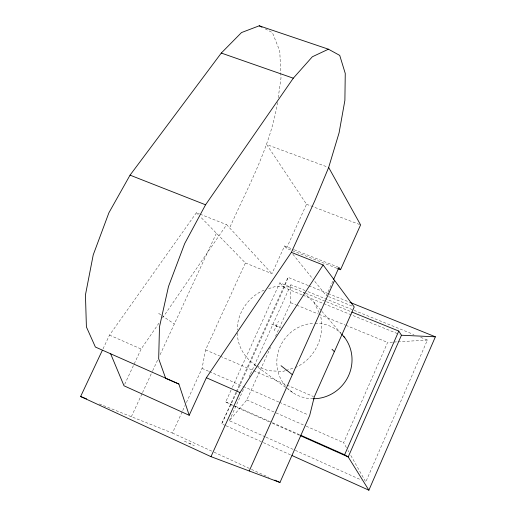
<?xml version="1.0" encoding="UTF-8"?>
<svg xmlns="http://www.w3.org/2000/svg" width="516" height="516" viewBox="0 0 516 516"><rect width="100%" height="100%" fill="white"/><g stroke="black" fill="none" stroke-linecap="round" stroke-linejoin="round"><path stroke-width="0.39" stroke-dasharray="2.58 1.94" d="M275.518 336.348L290.708 302.705L290.83 284.735L305.014 290.482M277.531 102.439C270.384 147.079 247.764 187.082 229.646 227.917M278.201 97.711L281.001 78L279.762 50.968L272.396 32.585L264.089 28.296M186.411 402.532L202.053 368.385L205.555 349.88L245.416 262.973L200.311 216.707M308.129 285.477L288.038 277.369L284.226 287.593L237.07 391.689M420.688 337.335L427.403 340.057L365.767 481.996L350.351 454.635M346.397 447.624L343.63 442.709L387.613 342.43L393.186 342.095M332.807 281.207L326.331 295.674L313.341 279.588M274.144 330.75L278.447 321.229M265.263 436.852L229.317 420.708L246.79 399.971L270.565 347.313M232.561 405.537L225.718 401.906L232.013 388.026M232.348 387.29L279.775 282.781L305.066 293.043M225.337 425.474L221.674 423.823L235.941 392.334M236.276 391.599L288.038 277.369M236.734 392.418L221.674 423.823M229.317 420.708L243.539 389.277M249.157 376.848L250.15 374.655M250.486 373.926L290.83 284.735M245.416 262.973L271.938 273.693L284.561 245.964L293.501 249.499M336.832 268.255L286.483 248.331L306.53 204.259L266.72 144.557L327.905 167.184M99.272 403.938L172.428 433.047L182.412 411.252M182.748 410.523L185.076 405.441M131.354 416.709L142.184 393.353M142.519 392.624L152.33 371.455M152.672 370.727L158.083 359.046M160.115 354.666L216.41 233.219M124.679 384.349L141.132 349.029L159.334 322.577M103.045 348.835L109.502 335.11L196.422 212.721L199.37 213.888M162.514 317.946L226.659 224.686L271.938 273.693M264.115 290.134C248.473 296.474 237.089 313.122 237.186 330.04M268.578 288.689L275.273 286.522L289.928 286.967M285.238 370.701L282.955 371.417L268.094 370.72L257.484 366.147M285.999 370.462L294.372 367.85M295.133 367.611C314.805 359.304 325.79 336.064 320.449 315.418M393.979 342.05L397.165 341.856M397.959 341.811L427.403 340.057M306.53 204.259L360.594 224.899M189.327 443.392L190.985 444.037M294.249 249.789L338.96 267.469M200.111 214.179L226.659 224.686M308.871 285.774L327.473 293.281M328.221 293.578L349.803 302.286M328.531 296.565L352.022 306.059M308 291.688L413.967 334.613M305.807 293.34L325.893 301.492M326.634 301.796L351.177 311.754M302.144 294.875L284.226 287.593L279.775 282.781M302.892 295.178L323.048 303.376M323.796 303.679L399.203 334.336M290.708 302.705L295.926 304.84M296.668 305.15L318.288 314.012M319.03 314.315L345.127 325.009M345.868 325.319L387.613 342.43M271.661 324.054L280.943 327.931M237.437 333.123C237.276 346.436 245.487 359.265 256.775 365.844M205.555 349.88L219.61 355.956M220.345 356.279L252.892 370.353M253.627 370.669L286.167 384.749M286.909 385.065L313.535 396.585M202.053 368.385L208.69 371.294M209.425 371.617L242.597 386.142M243.333 386.465L278.711 401.964M279.453 402.293L308.194 414.883M109.502 335.11L141.132 349.029M246.79 399.971L275.402 412.6M276.131 412.923L305.478 425.874M306.214 426.197L343.63 442.709M225.718 401.906L234.522 405.821M235.257 406.15L299.848 434.853M233.303 405.866L269.397 421.914M272.338 423.223L299.596 435.336M265.998 437.187L294.604 450.036M295.339 450.365L361.368 480.015M226.073 425.803L262.689 442.315M263.424 442.644L291.25 455.196M172.428 433.047L213.392 451.881M214.127 452.216L250.705 469.031M251.434 469.367L268.991 477.435M184.354 441.103L194.319 445.695M158.625 313.335L161.244 315.115M161.895 315.56L174.324 324.016M254.652 364.928L257.245 366.805M257.89 367.276L286.386 387.942M287.031 388.413L292.862 392.637M275.131 324.919L277.453 327.047M303.376 292.424L313.986 302.286L321.3 310.697M196.422 212.721L199.75 216.14M321.823 311.296L341.14 333.523M284.561 245.964L286.483 248.331M292.869 254.233L312.844 278.975M347.978 450.429L348.771 451.829M313.986 302.286L319.088 312.651M313.206 398.765A38.313 37.055 -48.8 0 1 287.831 388.574M285.6 386.2A38.313 37.055 -48.8 0 1 280.336 346.191A38.313 37.055 -48.8 0 1 314.36 323.248M315.128 323.229A38.313 37.055 -48.8 0 1 341.076 333.478"/><path stroke-width="0.77" d="M189.198 415.296L206.361 377.738L291.366 252.376L314.715 200.95L328.66 167.461L339.077 132.851L344.888 100.381L345.256 73.44L339.728 55.399L328.44 49.201L259.245 25.8L241.501 32.566L221.287 53.058L130.045 175.15L108.882 212.824L93.222 254.917L85.45 294.9L86.404 326.925L95.383 347.036L178.871 384.02L189.198 415.296L124.008 385.794L110.559 353.602M291.985 455.525L368.882 490.2L435.381 336.806L350.545 302.589M368.882 490.2L348.21 456.95L344.623 454.751L398.784 331.066L351.925 312.051M398.784 331.066L401.448 335.245L348.21 456.95L300.331 435.665M102.361 350.28L80.619 396.52L210.98 456.654L279.962 482.479L309.671 415.528L314.276 396.901L354.228 306.949L323.126 264.96L291.366 252.376M333.459 279.762L338.96 267.469L340.534 269.72L360.594 224.899L328.66 167.461M249.222 470.973L334.549 280.382M210.98 456.654L239.998 392.541L323.126 264.96M328.44 49.201L312.341 56.773L293.288 78.2L205.561 204.794L184.683 243.571L168.5 286.483L159.483 326.86L158.683 358.781L165.668 378.331L178.871 384.02M401.448 335.245L435.381 336.806M221.287 53.058L293.288 78.2M130.045 175.15L205.561 204.794M337.574 268.546L340.534 269.72M80.619 396.52L86.591 398.894M206.361 377.738L239.998 392.541M300.583 435.182L344.623 454.751M274.841 480.125L279.962 482.479M259.245 25.8L262.012 27.225M281.039 365.728L292.34 374.661M332.001 349.261L334.349 351.699M341.663 334.123L344.798 337.728M343.817 336.471A38.313 37.055 -48.8 0 1 348.042 376.803A38.313 37.055 -48.8 0 1 313.206 398.765"/></g></svg>
